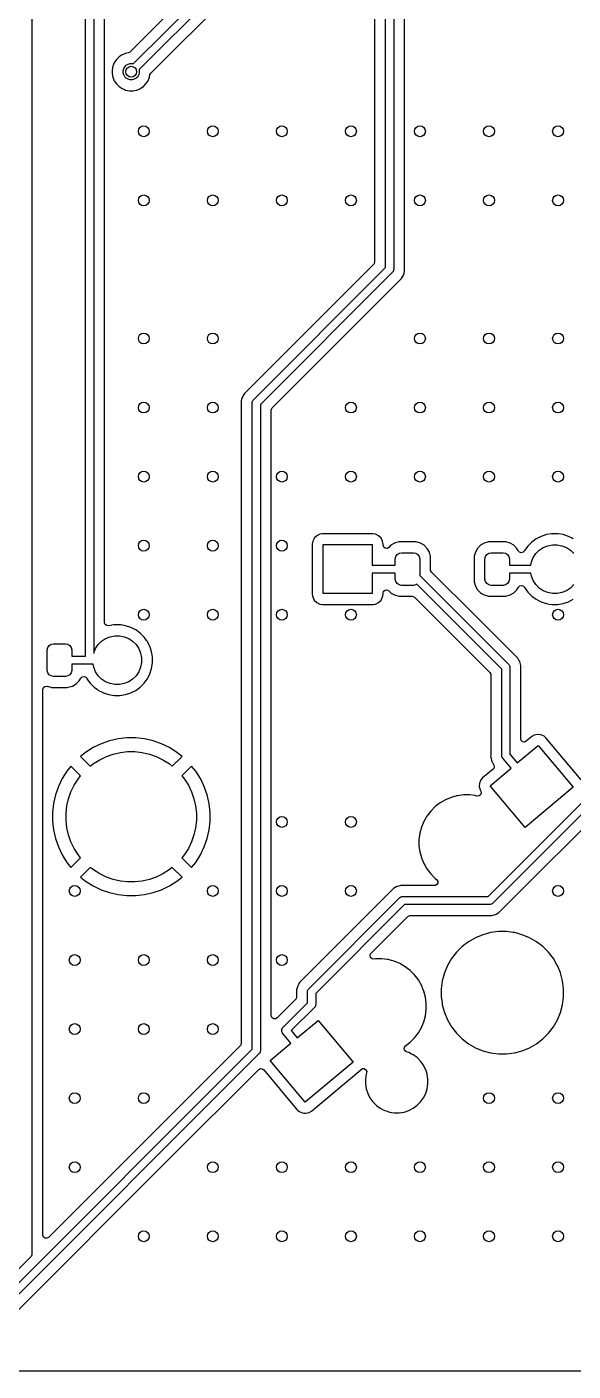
# Model space of a CAD drawing. Extents: x 2.6 to 14.2, y -9.4 to -3.8.
# Drawn here: x 8.214 to 9.005, y -9.426 to -7.479 of the extents above; entities that cross this region are included whole.
import ezdxf

# ---------------------------------------------------------------- set-up
doc = ezdxf.new("R2010")
doc.units = 0
doc.header["$MEASUREMENT"] = 0
doc.layers.add('BLACK', color=7, linetype='CONTINUOUS')

msp = doc.modelspace()

# ---------------------------------------------------------------- linework, layer by layer
at = {"layer": 'BLACK', "linetype": 'CONTINUOUS'}
for p, q in [((8.2212, -6.3035), (8.2212, -9.2563)), ((8.2989, -8.3904), (8.2989, -6.7742)), ((8.3107, -6.7742), (8.3107, -8.3862)), ((8.3265, -8.3416), (8.3265, -6.814)), ((8.7334, -7.8279), (8.7334, -6.8274)), ((8.7452, -6.8299), (8.7452, -7.8303)), ((8.761, -7.8332), (8.761, -6.9314)), ((8.6955, -7.1831), (8.3629, -7.5157)), ((8.368, -7.5329), (8.7127, -7.1882)), ((8.7228, -7.1948), (8.3763, -7.5412)), ((8.3935, -7.5463), (8.7093, -7.2305)), ((8.7176, -7.234), (8.7176, -7.8193)), ((8.3405, -7.5312), (8.3385, -7.5362)), ((8.3436, -7.5266), (8.3405, -7.5312)), ((8.3405, -7.5312), (8.3405, -7.5312)), ((8.3474, -7.5228), (8.3436, -7.5266)), ((8.3436, -7.5266), (8.3436, -7.5266)), ((8.3519, -7.5198), (8.3474, -7.5228)), ((8.3474, -7.5228), (8.3474, -7.5228)), ((8.3569, -7.5177), (8.3519, -7.5198)), ((8.3519, -7.5198), (8.3519, -7.5198)), ((8.3604, -7.517), (8.3569, -7.5177)), ((8.3569, -7.5177), (8.3569, -7.5177)), ((8.3605, -7.517), (8.3604, -7.517)), ((8.3629, -7.5157), (8.3605, -7.517)), ((8.3605, -7.5333), (8.3634, -7.5325)), ((8.3634, -7.5325), (8.3665, -7.5325)), ((8.3665, -7.5325), (8.368, -7.5329)), ((8.3385, -7.5362), (8.3374, -7.5415)), ((8.3374, -7.5415), (8.3374, -7.5415)), ((8.3374, -7.5415), (8.3374, -7.5469)), ((8.3374, -7.5469), (8.3374, -7.5469)), ((8.3374, -7.5469), (8.3374, -7.5469)), ((8.3374, -7.5469), (8.3385, -7.5523)), ((8.3385, -7.5362), (8.3385, -7.5362)), ((8.3385, -7.5523), (8.3385, -7.5523)), ((8.3385, -7.5523), (8.3405, -7.5573)), ((8.3533, -7.5427), (8.3541, -7.5397)), ((8.3533, -7.5458), (8.3533, -7.5427)), ((8.3541, -7.5487), (8.3533, -7.5458)), ((8.3541, -7.5397), (8.3556, -7.537)), ((8.3556, -7.5514), (8.3541, -7.5487)), ((8.3556, -7.537), (8.3578, -7.5348)), ((8.3578, -7.5536), (8.3556, -7.5514)), ((8.3578, -7.5348), (8.3605, -7.5333)), ((8.3744, -7.5514), (8.3722, -7.5536)), ((8.3759, -7.5487), (8.3744, -7.5514)), ((8.3767, -7.5458), (8.3759, -7.5487)), ((8.3763, -7.5412), (8.3767, -7.5427)), ((8.3767, -7.5427), (8.3767, -7.5458)), ((8.3894, -7.5573), (8.3915, -7.5523)), ((8.3915, -7.5523), (8.3922, -7.5488)), ((8.3922, -7.5488), (8.3935, -7.5464)), ((8.3935, -7.5464), (8.3935, -7.5463)), ((8.3405, -7.5573), (8.3405, -7.5573)), ((8.3405, -7.5573), (8.3436, -7.5618)), ((8.3436, -7.5618), (8.3436, -7.5618)), ((8.3436, -7.5618), (8.3474, -7.5656)), ((8.3474, -7.5656), (8.3474, -7.5656)), ((8.3474, -7.5656), (8.3519, -7.5687)), ((8.3519, -7.5687), (8.3519, -7.5687)), ((8.3519, -7.5687), (8.3555, -7.5701)), ((8.3555, -7.5701), (8.3569, -7.5707)), ((8.3569, -7.5707), (8.3569, -7.5707)), ((8.3569, -7.5707), (8.3569, -7.5707)), ((8.3569, -7.5707), (8.3623, -7.5718)), ((8.3605, -7.5551), (8.3578, -7.5536)), ((8.3634, -7.5559), (8.3605, -7.5551)), ((8.3623, -7.5718), (8.3623, -7.5718)), ((8.3623, -7.5718), (8.3677, -7.5718)), ((8.3665, -7.5559), (8.3634, -7.5559)), ((8.3695, -7.5551), (8.3665, -7.5559)), ((8.3677, -7.5718), (8.3724, -7.5709)), ((8.3722, -7.5536), (8.3695, -7.5551)), ((8.3724, -7.5709), (8.373, -7.5707)), ((8.373, -7.5707), (8.3776, -7.5688)), ((8.3776, -7.5688), (8.378, -7.5687)), ((8.378, -7.5687), (8.3826, -7.5656)), ((8.378, -7.5687), (8.378, -7.5687)), ((8.378, -7.5687), (8.378, -7.5687)), ((8.3826, -7.5656), (8.3864, -7.5618)), ((8.3864, -7.5618), (8.3894, -7.5573)), ((8.7162, -7.8228), (8.5289, -8.0101)), ((8.7169, -7.822), (8.7162, -7.8228)), ((8.7176, -7.8193), (8.7169, -7.822)), ((8.542, -8.0193), (8.7334, -7.8279)), ((8.7435, -7.8345), (8.5521, -8.0259)), ((8.6624, -7.9379), (8.7567, -7.8436)), ((8.7442, -7.8336), (8.7435, -7.8345)), ((8.7451, -7.8315), (8.7442, -7.8336)), ((8.7452, -7.8303), (8.7451, -7.8315)), ((8.7567, -7.8436), (8.7595, -7.8387)), ((8.7595, -7.8387), (8.7598, -7.8376)), ((8.7598, -7.8376), (8.7601, -7.8365)), ((8.7601, -7.8365), (8.7605, -7.8352)), ((8.7605, -7.8352), (8.761, -7.8332)), ((8.5693, -8.031), (8.6624, -7.9379)), ((8.5254, -8.0173), (8.5245, -8.0206)), ((8.526, -8.0151), (8.5254, -8.0173)), ((8.5264, -8.0144), (8.526, -8.0151)), ((8.526, -8.0151), (8.526, -8.0151)), ((8.5268, -8.0138), (8.5264, -8.0144)), ((8.5264, -8.0144), (8.5264, -8.0144)), ((8.5281, -8.0115), (8.5268, -8.0138)), ((8.5289, -8.0101), (8.5281, -8.0115)), ((8.5289, -8.0101), (8.5289, -8.0101)), ((8.5413, -8.0202), (8.542, -8.0193)), ((8.5245, -8.0206), (8.5245, -8.0206)), ((8.5245, -8.0206), (8.5245, -8.9509)), ((8.5403, -8.0234), (8.5404, -8.0223)), ((8.5403, -8.9595), (8.5403, -8.0234)), ((8.5404, -8.0223), (8.5409, -8.0212)), ((8.5409, -8.0212), (8.5413, -8.0202)), ((8.5521, -8.0259), (8.5521, -8.9619)), ((8.5679, -8.0344), (8.5687, -8.0318)), ((8.5679, -8.9109), (8.5679, -8.0344)), ((8.5687, -8.0318), (8.5693, -8.031)), ((8.6381, -8.2138), (8.6337, -8.2161)), ((8.6386, -8.2137), (8.6381, -8.2138)), ((8.6418, -8.2132), (8.6386, -8.2137)), ((8.7152, -8.2132), (8.6418, -8.2132)), ((8.7189, -8.2138), (8.7152, -8.2132)), ((8.7198, -8.2143), (8.7189, -8.2138)), ((8.7233, -8.2161), (8.7198, -8.2143)), ((8.9735, -8.2134), (8.9665, -8.2145)), ((8.9745, -8.2132), (8.9735, -8.2134)), ((8.9825, -8.2132), (8.9745, -8.2132)), ((8.9836, -8.2134), (8.9825, -8.2132)), ((8.9905, -8.2145), (8.9836, -8.2134)), ((8.6279, -8.224), (8.6273, -8.2277)), ((8.6273, -8.2277), (8.6273, -8.3011)), ((8.6299, -8.2201), (8.6279, -8.224)), ((8.6302, -8.2196), (8.6299, -8.2201)), ((8.6337, -8.2161), (8.6302, -8.2196)), ((8.6302, -8.2196), (8.6302, -8.2196)), ((8.6302, -8.2196), (8.6302, -8.2196)), ((8.6337, -8.2161), (8.6337, -8.2161)), ((8.6337, -8.2161), (8.6337, -8.2161)), ((8.6431, -8.2998), (8.6431, -8.229)), ((8.6431, -8.229), (8.7139, -8.229)), ((8.7139, -8.229), (8.7139, -8.2585)), ((8.7269, -8.2196), (8.7233, -8.2161)), ((8.7233, -8.2161), (8.7233, -8.2161)), ((8.7233, -8.2161), (8.7233, -8.2161)), ((8.7291, -8.224), (8.7269, -8.2196)), ((8.7269, -8.2196), (8.7269, -8.2196)), ((8.7269, -8.2196), (8.7269, -8.2196)), ((8.7296, -8.2269), (8.7291, -8.224)), ((8.7297, -8.2277), (8.7296, -8.2269)), ((8.7297, -8.2296), (8.7297, -8.2277)), ((8.7297, -8.2299), (8.7297, -8.2296)), ((8.7307, -8.2325), (8.7297, -8.2299)), ((8.7329, -8.2342), (8.7307, -8.2325)), ((8.738, -8.233), (8.7356, -8.2344)), ((8.7411, -8.23), (8.738, -8.233)), ((8.7464, -8.2269), (8.7411, -8.23)), ((8.7411, -8.23), (8.7411, -8.23)), ((8.7524, -8.2251), (8.7464, -8.2269)), ((8.7464, -8.2269), (8.7464, -8.2269)), ((8.7538, -8.225), (8.7524, -8.2251)), ((8.7765, -8.225), (8.7538, -8.225)), ((8.7538, -8.225), (8.7538, -8.225)), ((8.7779, -8.2251), (8.7765, -8.225)), ((8.7838, -8.2269), (8.7779, -8.2251)), ((8.7779, -8.2251), (8.7779, -8.2251)), ((8.7892, -8.23), (8.7838, -8.2269)), ((8.7838, -8.2269), (8.7838, -8.2269)), ((8.7936, -8.2344), (8.7892, -8.23)), ((8.7892, -8.23), (8.7892, -8.23)), ((8.871, -8.23), (8.8666, -8.2344)), ((8.8763, -8.2269), (8.871, -8.23)), ((8.871, -8.23), (8.871, -8.23)), ((8.8823, -8.2251), (8.8763, -8.2269)), ((8.8763, -8.2269), (8.8763, -8.2269)), ((8.8837, -8.225), (8.8823, -8.2251)), ((8.9064, -8.225), (8.8837, -8.225)), ((8.8837, -8.225), (8.8837, -8.225)), ((8.9078, -8.2251), (8.9064, -8.225)), ((8.9138, -8.2269), (8.9078, -8.2251)), ((8.9078, -8.2251), (8.9078, -8.2251)), ((8.9191, -8.23), (8.9138, -8.2269)), ((8.9138, -8.2269), (8.9138, -8.2269)), ((8.9235, -8.2344), (8.9191, -8.23)), ((8.9191, -8.23), (8.9191, -8.23)), ((8.9395, -8.231), (8.9347, -8.2376)), ((8.9452, -8.2253), (8.9395, -8.231)), ((8.9517, -8.2206), (8.9452, -8.2253)), ((8.9589, -8.217), (8.9517, -8.2206)), ((8.956, -8.237), (8.9618, -8.2332)), ((8.9665, -8.2145), (8.9589, -8.217)), ((8.9618, -8.2332), (8.9682, -8.2305)), ((8.9682, -8.2305), (8.975, -8.2291)), ((8.975, -8.2291), (8.982, -8.2291)), ((8.982, -8.2291), (8.9888, -8.2305)), ((8.9888, -8.2305), (8.9952, -8.2332)), ((8.9982, -8.217), (8.9905, -8.2145)), ((8.9952, -8.2332), (9.001, -8.237)), ((9.0027, -8.2193), (8.9982, -8.217)), ((9.0053, -8.2206), (9.0027, -8.2193)), ((8.7356, -8.2344), (8.7329, -8.2342)), ((8.7474, -8.2496), (8.7481, -8.2462)), ((8.7474, -8.2585), (8.7474, -8.2496)), ((8.7481, -8.2462), (8.75, -8.2434)), ((8.75, -8.2434), (8.7529, -8.2415)), ((8.7529, -8.2415), (8.7563, -8.2408)), ((8.7563, -8.2408), (8.774, -8.2408)), ((8.774, -8.2408), (8.7774, -8.2415)), ((8.7774, -8.2415), (8.7802, -8.2434)), ((8.7802, -8.2434), (8.7822, -8.2462)), ((8.7822, -8.2462), (8.7828, -8.2496)), ((8.7828, -8.2496), (8.7828, -8.2738)), ((8.7968, -8.2398), (8.7936, -8.2344)), ((8.7936, -8.2344), (8.7936, -8.2344)), ((8.7936, -8.2344), (8.7936, -8.2344)), ((8.7985, -8.2458), (8.7968, -8.2398)), ((8.7986, -8.2472), (8.7985, -8.2458)), ((8.7985, -8.2458), (8.7985, -8.2458)), ((8.7986, -8.2652), (8.7986, -8.2472)), ((8.7986, -8.2472), (8.7986, -8.2472)), ((8.8617, -8.2458), (8.8616, -8.2472)), ((8.8616, -8.2472), (8.8616, -8.2817)), ((8.8634, -8.2398), (8.8617, -8.2458)), ((8.8617, -8.2458), (8.8617, -8.2458)), ((8.8666, -8.2344), (8.8634, -8.2398)), ((8.8634, -8.2398), (8.8634, -8.2398)), ((8.8666, -8.2344), (8.8666, -8.2344)), ((8.8773, -8.2496), (8.878, -8.2462)), ((8.8773, -8.2792), (8.8773, -8.2496)), ((8.878, -8.2462), (8.8799, -8.2434)), ((8.8799, -8.2434), (8.8828, -8.2415)), ((8.8828, -8.2415), (8.8862, -8.2408)), ((8.8862, -8.2408), (8.9039, -8.2408)), ((8.9039, -8.2408), (8.9073, -8.2415)), ((8.9073, -8.2415), (8.9102, -8.2434)), ((8.9102, -8.2434), (8.9121, -8.2462)), ((8.9121, -8.2462), (8.9128, -8.2496)), ((8.9128, -8.2496), (8.9128, -8.2585)), ((8.9254, -8.2376), (8.9235, -8.2344)), ((8.9235, -8.2344), (8.9235, -8.2344)), ((8.9235, -8.2344), (8.9235, -8.2344)), ((8.9259, -8.2384), (8.9254, -8.2376)), ((8.9273, -8.2399), (8.9259, -8.2384)), ((8.9299, -8.2408), (8.9273, -8.2399)), ((8.9325, -8.2401), (8.9299, -8.2408)), ((8.9344, -8.2381), (8.9325, -8.2401)), ((8.9347, -8.2376), (8.9344, -8.2381)), ((8.9446, -8.2541), (8.9473, -8.2477)), ((8.9473, -8.2477), (8.9511, -8.2419)), ((8.9511, -8.2419), (8.956, -8.237)), ((9.001, -8.237), (9.0059, -8.2419)), ((8.7139, -8.2585), (8.7474, -8.2585)), ((8.7179, -8.2703), (8.7139, -8.2703)), ((8.7139, -8.2703), (8.7139, -8.2998)), ((8.7474, -8.2703), (8.7179, -8.2703)), ((8.7474, -8.2792), (8.7474, -8.2703)), ((8.7987, -8.2663), (8.7986, -8.2652)), ((8.8, -8.2687), (8.7987, -8.2663)), ((8.8632, -8.3318), (8.8, -8.2687)), ((8.9128, -8.2585), (8.9437, -8.2585)), ((8.9374, -8.2703), (8.9128, -8.2703)), ((8.9128, -8.2703), (8.9128, -8.2792)), ((8.9437, -8.2703), (8.9374, -8.2703)), ((8.9437, -8.2585), (8.9446, -8.2541)), ((8.9446, -8.2747), (8.9437, -8.2703)), ((8.7481, -8.2826), (8.7474, -8.2792)), ((8.75, -8.2854), (8.7481, -8.2826)), ((8.7529, -8.2873), (8.75, -8.2854)), ((8.7563, -8.288), (8.7529, -8.2873)), ((8.774, -8.288), (8.7563, -8.288)), ((8.7774, -8.2873), (8.774, -8.288)), ((8.7788, -8.2864), (8.7774, -8.2873)), ((8.9016, -8.4092), (8.7788, -8.2864)), ((8.7828, -8.2738), (8.9117, -8.4026)), ((8.8616, -8.2817), (8.8616, -8.2817)), ((8.8616, -8.2817), (8.8617, -8.283)), ((8.8617, -8.283), (8.8634, -8.289)), ((8.8634, -8.289), (8.8634, -8.289)), ((8.8634, -8.289), (8.8666, -8.2944)), ((8.878, -8.2826), (8.8773, -8.2792)), ((8.8799, -8.2854), (8.878, -8.2826)), ((8.8828, -8.2873), (8.8799, -8.2854)), ((8.8862, -8.288), (8.8828, -8.2873)), ((8.9039, -8.288), (8.8862, -8.288)), ((8.9073, -8.2873), (8.9039, -8.288)), ((8.9102, -8.2854), (8.9073, -8.2873)), ((8.9121, -8.2826), (8.9102, -8.2854)), ((8.9128, -8.2792), (8.9121, -8.2826)), ((8.9235, -8.2944), (8.9259, -8.2904)), ((8.9259, -8.2904), (8.9279, -8.2885)), ((8.9279, -8.2885), (8.9306, -8.288)), ((8.9306, -8.288), (8.9331, -8.2891)), ((8.9331, -8.2891), (8.9344, -8.2907)), ((8.9344, -8.2907), (8.9347, -8.2912)), ((8.9347, -8.2912), (8.9395, -8.2978)), ((8.9473, -8.2811), (8.9446, -8.2747)), ((8.9511, -8.2869), (8.9473, -8.2811)), ((8.956, -8.2918), (8.9511, -8.2869)), ((8.9618, -8.2957), (8.956, -8.2918)), ((9.001, -8.2918), (8.9952, -8.2957)), ((9.0059, -8.2869), (9.001, -8.2918)), ((8.6273, -8.3011), (8.6277, -8.3033)), ((8.6277, -8.3033), (8.6279, -8.3048)), ((8.6279, -8.3048), (8.6302, -8.3092)), ((8.6302, -8.3092), (8.6302, -8.3092)), ((8.6302, -8.3092), (8.6302, -8.3092)), ((8.6302, -8.3092), (8.6337, -8.3127)), ((8.7139, -8.2998), (8.6431, -8.2998)), ((8.7233, -8.3127), (8.7269, -8.3092)), ((8.7269, -8.3092), (8.7291, -8.3048)), ((8.7291, -8.3048), (8.7297, -8.3011)), ((8.7291, -8.3048), (8.7291, -8.3048)), ((8.7291, -8.3048), (8.7291, -8.3048)), ((8.7297, -8.2992), (8.7305, -8.2966)), ((8.7297, -8.3011), (8.7297, -8.2992)), ((8.7305, -8.2966), (8.7326, -8.2948)), ((8.7326, -8.2948), (8.7353, -8.2944)), ((8.7353, -8.2944), (8.7378, -8.2955)), ((8.7378, -8.2955), (8.738, -8.2958)), ((8.738, -8.2958), (8.7411, -8.2988)), ((8.7411, -8.2988), (8.7411, -8.2988)), ((8.7411, -8.2988), (8.7425, -8.2996)), ((8.7425, -8.2996), (8.7464, -8.3019)), ((8.7464, -8.3019), (8.7524, -8.3037)), ((8.7524, -8.3037), (8.7538, -8.3038)), ((8.7538, -8.3038), (8.7718, -8.3038)), ((8.7718, -8.3038), (8.7745, -8.3046)), ((8.7745, -8.3046), (8.7753, -8.3052)), ((8.7753, -8.3052), (8.8844, -8.4143)), ((8.8666, -8.2944), (8.8666, -8.2944)), ((8.8666, -8.2944), (8.871, -8.2988)), ((8.871, -8.2988), (8.871, -8.2988)), ((8.871, -8.2988), (8.8724, -8.2996)), ((8.8724, -8.2996), (8.8763, -8.3019)), ((8.8763, -8.3019), (8.8823, -8.3037)), ((8.8823, -8.3037), (8.8837, -8.3038)), ((8.8837, -8.3038), (8.9064, -8.3038)), ((8.9064, -8.3038), (8.9078, -8.3037)), ((8.9078, -8.3037), (8.9138, -8.3019)), ((8.9138, -8.3019), (8.9191, -8.2988)), ((8.9191, -8.2988), (8.9235, -8.2944)), ((8.9395, -8.2978), (8.9452, -8.3035)), ((8.9452, -8.3035), (8.95, -8.307)), ((8.95, -8.307), (8.9517, -8.3082)), ((8.9517, -8.3082), (8.9558, -8.3103)), ((8.9558, -8.3103), (8.9589, -8.3119)), ((8.9682, -8.2983), (8.9618, -8.2957)), ((8.975, -8.2997), (8.9682, -8.2983)), ((8.982, -8.2997), (8.975, -8.2997)), ((8.9888, -8.2983), (8.982, -8.2997)), ((8.9952, -8.2957), (8.9888, -8.2983)), ((8.9982, -8.3119), (9.0053, -8.3082)), ((8.6337, -8.3127), (8.6337, -8.3127)), ((8.6337, -8.3127), (8.6337, -8.3127)), ((8.6337, -8.3127), (8.6381, -8.315)), ((8.6381, -8.315), (8.6381, -8.315)), ((8.6381, -8.315), (8.6418, -8.3156)), ((8.6418, -8.3156), (8.6418, -8.3156)), ((8.6418, -8.3156), (8.7152, -8.3156)), ((8.7152, -8.3156), (8.7189, -8.315)), ((8.7189, -8.315), (8.7233, -8.3127)), ((8.9589, -8.3119), (8.9589, -8.3119)), ((8.9589, -8.3119), (8.9589, -8.3119)), ((8.9589, -8.3119), (8.9616, -8.3127)), ((8.9616, -8.3127), (8.9665, -8.3143)), ((8.9665, -8.3143), (8.9705, -8.315)), ((8.9705, -8.315), (8.9745, -8.3156)), ((8.9745, -8.3156), (8.9745, -8.3156)), ((8.9745, -8.3156), (8.9825, -8.3156)), ((8.9825, -8.3156), (8.9905, -8.3143)), ((8.9825, -8.3156), (8.9825, -8.3156)), ((8.9905, -8.3143), (8.9982, -8.3119)), ((8.3265, -8.3421), (8.3265, -8.3416)), ((8.3275, -8.3447), (8.3265, -8.3421)), ((8.3297, -8.3463), (8.3275, -8.3447)), ((8.3325, -8.3464), (8.3297, -8.3463)), ((8.3327, -8.3464), (8.3325, -8.3464)), ((8.3396, -8.3452), (8.3327, -8.3464)), ((8.3406, -8.3451), (8.3396, -8.3452)), ((8.3487, -8.3451), (8.3406, -8.3451)), ((8.3498, -8.3453), (8.3487, -8.3451)), ((8.3566, -8.3464), (8.3498, -8.3453)), ((8.3643, -8.3488), (8.3566, -8.3464)), ((8.3683, -8.3509), (8.3643, -8.3488)), ((8.9248, -8.3935), (8.8632, -8.3318)), ((8.3173, -8.3738), (8.3222, -8.3689)), ((8.3222, -8.3689), (8.3279, -8.365)), ((8.3279, -8.365), (8.3344, -8.3624)), ((8.3344, -8.3624), (8.3412, -8.361)), ((8.3412, -8.361), (8.3481, -8.361)), ((8.3481, -8.361), (8.3549, -8.3624)), ((8.3549, -8.3624), (8.3614, -8.365)), ((8.3614, -8.365), (8.3671, -8.3689)), ((8.3671, -8.3689), (8.372, -8.3738)), ((8.3715, -8.3525), (8.3683, -8.3509)), ((8.378, -8.3572), (8.3715, -8.3525)), ((8.3715, -8.3525), (8.3715, -8.3525)), ((8.3715, -8.3525), (8.3715, -8.3525)), ((8.3837, -8.3629), (8.378, -8.3572)), ((8.3872, -8.3678), (8.3837, -8.3629)), ((8.3884, -8.3695), (8.3872, -8.3678)), ((8.3906, -8.3737), (8.3884, -8.3695)), ((8.2435, -8.3815), (8.2441, -8.3781)), ((8.2435, -8.4111), (8.2435, -8.3815)), ((8.2441, -8.3781), (8.2461, -8.3753)), ((8.2461, -8.3753), (8.2489, -8.3733)), ((8.2489, -8.3733), (8.2523, -8.3727)), ((8.2523, -8.3727), (8.27, -8.3727)), ((8.27, -8.3727), (8.2734, -8.3733)), ((8.2734, -8.3733), (8.2763, -8.3753)), ((8.2763, -8.3753), (8.2782, -8.3781)), ((8.2782, -8.3781), (8.2789, -8.3815)), ((8.2789, -8.3815), (8.2789, -8.3904)), ((8.3107, -8.386), (8.3134, -8.3796)), ((8.3107, -8.3862), (8.3107, -8.386)), ((8.3134, -8.3796), (8.3173, -8.3738)), ((8.372, -8.3738), (8.3759, -8.3796)), ((8.3759, -8.3796), (8.3786, -8.386)), ((8.3786, -8.386), (8.3799, -8.3928)), ((8.3921, -8.3766), (8.3906, -8.3737)), ((8.3929, -8.379), (8.3921, -8.3766)), ((8.3921, -8.3766), (8.3921, -8.3766)), ((8.3921, -8.3766), (8.3921, -8.3766)), ((8.3946, -8.3843), (8.3929, -8.379)), ((8.3953, -8.3885), (8.3946, -8.3843)), ((8.3959, -8.3923), (8.3953, -8.3885)), ((8.2789, -8.3904), (8.2989, -8.3904)), ((8.3035, -8.4022), (8.2789, -8.4022)), ((8.2789, -8.4022), (8.2789, -8.4111)), ((8.3048, -8.4022), (8.3035, -8.4022)), ((8.3099, -8.4022), (8.3048, -8.4022)), ((8.3107, -8.4066), (8.3099, -8.4022)), ((8.3134, -8.413), (8.3107, -8.4066)), ((8.3786, -8.4066), (8.3759, -8.413)), ((8.3799, -8.3998), (8.3786, -8.4066)), ((8.3799, -8.3928), (8.3799, -8.3998)), ((8.3921, -8.4159), (8.3946, -8.4083)), ((8.3946, -8.4083), (8.3959, -8.4003)), ((8.3959, -8.4003), (8.3959, -8.3923)), ((8.9117, -8.4026), (8.9124, -8.4035)), ((8.9124, -8.4035), (8.9127, -8.4041)), ((8.9127, -8.4041), (8.9133, -8.4056)), ((8.9133, -8.4056), (8.9134, -8.4068)), ((8.9134, -8.4068), (8.9134, -8.5323)), ((8.9266, -8.3965), (8.9248, -8.3935)), ((8.9277, -8.3984), (8.9266, -8.3965)), ((8.9292, -8.4039), (8.9277, -8.3984)), ((8.9292, -8.51), (8.9292, -8.4039)), ((8.9292, -8.4039), (8.9292, -8.4039)), ((8.2441, -8.4144), (8.2435, -8.4111)), ((8.2461, -8.4173), (8.2441, -8.4144)), ((8.2489, -8.4192), (8.2461, -8.4173)), ((8.2523, -8.4199), (8.2489, -8.4192)), ((8.27, -8.4199), (8.2523, -8.4199)), ((8.2734, -8.4192), (8.27, -8.4199)), ((8.2763, -8.4173), (8.2734, -8.4192)), ((8.2782, -8.4144), (8.2763, -8.4173)), ((8.2789, -8.4111), (8.2782, -8.4144)), ((8.2853, -8.4307), (8.2897, -8.4263)), ((8.2897, -8.4263), (8.292, -8.4223)), ((8.292, -8.4223), (8.294, -8.4204)), ((8.294, -8.4204), (8.2967, -8.4199)), ((8.2967, -8.4199), (8.2993, -8.421)), ((8.2993, -8.421), (8.3006, -8.4226)), ((8.3006, -8.4226), (8.3009, -8.4231)), ((8.3009, -8.4231), (8.3056, -8.4296)), ((8.3173, -8.4188), (8.3134, -8.413)), ((8.3222, -8.4237), (8.3173, -8.4188)), ((8.3279, -8.4275), (8.3222, -8.4237)), ((8.3344, -8.4302), (8.3279, -8.4275)), ((8.3614, -8.4275), (8.3549, -8.4302)), ((8.3671, -8.4237), (8.3614, -8.4275)), ((8.372, -8.4188), (8.3671, -8.4237)), ((8.3759, -8.413), (8.372, -8.4188)), ((8.3837, -8.4296), (8.3861, -8.4264)), ((8.3861, -8.4264), (8.3884, -8.4231)), ((8.3884, -8.4231), (8.3921, -8.4159)), ((8.8844, -8.4143), (8.8857, -8.4167)), ((8.8857, -8.4167), (8.8858, -8.4178)), ((8.8858, -8.4178), (8.8858, -8.5335)), ((8.9016, -8.5344), (8.9016, -8.4092)), ((8.237, -8.4387), (8.2378, -8.4361)), ((8.237, -8.6167), (8.237, -8.4387)), ((8.2378, -8.4361), (8.2398, -8.4343)), ((8.2398, -8.4343), (8.2426, -8.4339)), ((8.2426, -8.4339), (8.2432, -8.4341)), ((8.2432, -8.4341), (8.2484, -8.4356)), ((8.2484, -8.4356), (8.2484, -8.4356)), ((8.2484, -8.4356), (8.2498, -8.4357)), ((8.2498, -8.4357), (8.2725, -8.4357)), ((8.2725, -8.4357), (8.2739, -8.4356)), ((8.2739, -8.4356), (8.2799, -8.4338)), ((8.2799, -8.4338), (8.2853, -8.4307)), ((8.3056, -8.4296), (8.3113, -8.4353)), ((8.3113, -8.4353), (8.3161, -8.4389)), ((8.3161, -8.4389), (8.3178, -8.4401)), ((8.3178, -8.4401), (8.3218, -8.4421)), ((8.3218, -8.4421), (8.325, -8.4437)), ((8.325, -8.4437), (8.325, -8.4437)), ((8.325, -8.4437), (8.325, -8.4437)), ((8.325, -8.4437), (8.3278, -8.4446)), ((8.3278, -8.4446), (8.3327, -8.4462)), ((8.3327, -8.4462), (8.3351, -8.4466)), ((8.3412, -8.4316), (8.3344, -8.4302)), ((8.3351, -8.4466), (8.3406, -8.4475)), ((8.3406, -8.4475), (8.3406, -8.4475)), ((8.3406, -8.4475), (8.3487, -8.4475)), ((8.3481, -8.4316), (8.3412, -8.4316)), ((8.3549, -8.4302), (8.3481, -8.4316)), ((8.3487, -8.4475), (8.3566, -8.4462)), ((8.3487, -8.4475), (8.3487, -8.4475)), ((8.3566, -8.4462), (8.3643, -8.4437)), ((8.3643, -8.4437), (8.3715, -8.4401)), ((8.3715, -8.4401), (8.3762, -8.4367)), ((8.3762, -8.4367), (8.378, -8.4353)), ((8.378, -8.4353), (8.3837, -8.4296)), ((8.378, -8.4353), (8.378, -8.4353)), ((8.378, -8.4353), (8.378, -8.4353)), ((8.3837, -8.4296), (8.3837, -8.4296)), ((8.3837, -8.4296), (8.3837, -8.4296)), ((8.8818, -8.7384), (9.1356, -8.4846)), ((9.1457, -8.4912), (8.8885, -8.7485)), ((8.9135, -8.7457), (9.1589, -8.5003)), ((8.9484, -8.5051), (8.9452, -8.507)), ((8.9533, -8.504), (8.9484, -8.5051)), ((8.9484, -8.5051), (8.9484, -8.5051)), ((8.9583, -8.5044), (8.9533, -8.504)), ((8.9533, -8.504), (8.9533, -8.504)), ((8.9629, -8.5064), (8.9583, -8.5044)), ((8.9583, -8.5044), (8.9583, -8.5044)), ((8.9583, -8.5044), (8.9583, -8.5044)), ((8.3098, -8.523), (8.2989, -8.5298)), ((8.3214, -8.5174), (8.3098, -8.523)), ((8.3335, -8.5132), (8.3214, -8.5174)), ((8.3214, -8.5174), (8.3214, -8.5174)), ((8.346, -8.5103), (8.3335, -8.5132)), ((8.3335, -8.5132), (8.3335, -8.5132)), ((8.3587, -8.5089), (8.346, -8.5103)), ((8.346, -8.5103), (8.346, -8.5103)), ((8.3715, -8.5089), (8.3587, -8.5089)), ((8.3843, -8.5103), (8.3715, -8.5089)), ((8.3968, -8.5132), (8.3843, -8.5103)), ((8.3843, -8.5103), (8.3843, -8.5103)), ((8.4089, -8.5174), (8.3968, -8.5132)), ((8.3968, -8.5132), (8.3968, -8.5132)), ((8.4204, -8.523), (8.4089, -8.5174)), ((8.4089, -8.5174), (8.4089, -8.5174)), ((8.4313, -8.5298), (8.4204, -8.523)), ((8.9242, -8.5452), (8.9544, -8.5199)), ((8.9299, -8.5126), (8.9292, -8.51)), ((8.9319, -8.5145), (8.9299, -8.5126)), ((8.9347, -8.5149), (8.9319, -8.5145)), ((8.9372, -8.5138), (8.9347, -8.5149)), ((8.9452, -8.507), (8.9372, -8.5138)), ((8.9452, -8.507), (8.9452, -8.507)), ((8.9544, -8.5199), (9.005, -8.5802)), ((8.9657, -8.5088), (8.9629, -8.5064)), ((9.0167, -8.5697), (8.9657, -8.5088)), ((8.9657, -8.5088), (8.9657, -8.5088)), ((8.2989, -8.5298), (8.2916, -8.5356)), ((8.2916, -8.5356), (8.3057, -8.5498)), ((8.3104, -8.546), (8.3194, -8.5404)), ((8.3194, -8.5404), (8.329, -8.5358)), ((8.329, -8.5358), (8.339, -8.5323)), ((8.339, -8.5323), (8.3493, -8.5299)), ((8.3493, -8.5299), (8.3598, -8.5287)), ((8.3598, -8.5287), (8.3704, -8.5287)), ((8.3704, -8.5287), (8.3809, -8.5299)), ((8.3809, -8.5299), (8.3913, -8.5323)), ((8.3913, -8.5323), (8.4013, -8.5358)), ((8.4013, -8.5358), (8.4108, -8.5404)), ((8.4108, -8.5404), (8.4198, -8.546)), ((8.4245, -8.5498), (8.4386, -8.5356)), ((8.4386, -8.5356), (8.4313, -8.5298)), ((8.8858, -8.5335), (8.8856, -8.5354)), ((8.8856, -8.5354), (8.8858, -8.5363)), ((8.8858, -8.5363), (8.8858, -8.5373)), ((8.8858, -8.5373), (8.8863, -8.5389)), ((8.8863, -8.5389), (8.8863, -8.5389)), ((8.8863, -8.5389), (8.8863, -8.5391)), ((8.8863, -8.5391), (8.8866, -8.541)), ((8.8866, -8.541), (8.887, -8.5419)), ((8.887, -8.5419), (8.8872, -8.5423)), ((8.8872, -8.5423), (8.8872, -8.5423)), ((8.8872, -8.5423), (8.8873, -8.5428)), ((8.8873, -8.5428), (8.8873, -8.5428)), ((8.8873, -8.5428), (8.8879, -8.5439)), ((8.8879, -8.5439), (8.8881, -8.5443)), ((8.8881, -8.5443), (8.8883, -8.5447)), ((8.8883, -8.5447), (8.8891, -8.5462)), ((8.9016, -8.5349), (8.9016, -8.5344)), ((8.9016, -8.5351), (8.9016, -8.5349)), ((8.9017, -8.5352), (8.9016, -8.5351)), ((8.9017, -8.5356), (8.9017, -8.5352)), ((8.902, -8.5364), (8.9017, -8.5356)), ((8.9023, -8.5373), (8.902, -8.5364)), ((8.9025, -8.5376), (8.9023, -8.5373)), ((8.9026, -8.5377), (8.9025, -8.5376)), ((8.9027, -8.5378), (8.9026, -8.5377)), ((8.903, -8.5382), (8.9027, -8.5378)), ((8.9152, -8.5528), (8.903, -8.5382)), ((8.9134, -8.5323), (8.9242, -8.5452)), ((8.2719, -8.5569), (8.265, -8.5677)), ((8.2777, -8.5496), (8.2719, -8.5569)), ((8.2918, -8.5637), (8.2777, -8.5496)), ((8.2881, -8.5684), (8.2918, -8.5637)), ((8.3057, -8.5498), (8.3104, -8.546)), ((8.4198, -8.546), (8.4245, -8.5498)), ((8.4525, -8.5496), (8.4384, -8.5637)), ((8.4384, -8.5637), (8.4422, -8.5684)), ((8.4584, -8.5569), (8.4525, -8.5496)), ((8.4652, -8.5677), (8.4584, -8.5569)), ((8.8891, -8.5541), (8.8739, -8.5668)), ((8.885, -8.5781), (8.9152, -8.5528)), ((8.8891, -8.5462), (8.8894, -8.5466)), ((8.89, -8.5532), (8.8891, -8.5541)), ((8.8894, -8.5466), (8.8899, -8.5473)), ((8.8899, -8.5473), (8.8902, -8.5479)), ((8.8909, -8.5506), (8.89, -8.5532)), ((8.8902, -8.5479), (8.8909, -8.5506)), ((8.2595, -8.5793), (8.2552, -8.5914)), ((8.265, -8.5677), (8.2595, -8.5793)), ((8.2595, -8.5793), (8.2595, -8.5793)), ((8.2778, -8.5869), (8.2824, -8.5774)), ((8.2824, -8.5774), (8.2881, -8.5684)), ((8.4422, -8.5684), (8.4478, -8.5774)), ((8.4478, -8.5774), (8.4524, -8.5869)), ((8.4708, -8.5793), (8.4652, -8.5677)), ((8.475, -8.5914), (8.4708, -8.5793)), ((8.4708, -8.5793), (8.4708, -8.5793)), ((8.8695, -8.5743), (8.8691, -8.5792)), ((8.8691, -8.5792), (8.8691, -8.5792)), ((8.8691, -8.5792), (8.8702, -8.5841)), ((8.8699, -8.5734), (8.8695, -8.5743)), ((8.8715, -8.5697), (8.8699, -8.5734)), ((8.8702, -8.5841), (8.8713, -8.5858)), ((8.8739, -8.5668), (8.8715, -8.5697)), ((8.8715, -8.5697), (8.8715, -8.5697)), ((8.8715, -8.5697), (8.8715, -8.5697)), ((8.8739, -8.5668), (8.8739, -8.5668)), ((8.9356, -8.6384), (8.885, -8.5781)), ((9.005, -8.5802), (8.9356, -8.6384)), ((8.2552, -8.5914), (8.2524, -8.6039)), ((8.2552, -8.5914), (8.2552, -8.5914)), ((8.272, -8.6072), (8.2743, -8.5969)), ((8.2743, -8.5969), (8.2778, -8.5869)), ((8.4524, -8.5869), (8.4559, -8.5969)), ((8.4559, -8.5969), (8.4583, -8.6072)), ((8.4779, -8.6039), (8.475, -8.5914)), ((8.475, -8.5914), (8.475, -8.5914)), ((8.8124, -8.6029), (8.8052, -8.6084)), ((8.8202, -8.5984), (8.8124, -8.6029)), ((8.8285, -8.595), (8.8202, -8.5984)), ((8.8202, -8.5984), (8.8202, -8.5984)), ((8.8365, -8.5928), (8.8285, -8.595)), ((8.8373, -8.5926), (8.8365, -8.5928)), ((8.8377, -8.5926), (8.8373, -8.5926)), ((8.8462, -8.5914), (8.8377, -8.5926)), ((8.8552, -8.5914), (8.8462, -8.5914)), ((8.8462, -8.5914), (8.8462, -8.5914)), ((8.8627, -8.5924), (8.8552, -8.5914)), ((8.8552, -8.5914), (8.8552, -8.5914)), ((8.8642, -8.5926), (8.8627, -8.5924)), ((8.8658, -8.593), (8.8642, -8.5926)), ((8.8642, -8.5926), (8.8642, -8.5926)), ((8.8662, -8.5931), (8.8658, -8.593)), ((8.869, -8.5928), (8.8662, -8.5931)), ((8.8711, -8.5911), (8.869, -8.5928)), ((8.872, -8.5885), (8.8711, -8.5911)), ((8.8713, -8.5858), (8.872, -8.5885)), ((8.237, -9.2287), (8.237, -8.6167)), ((8.2524, -8.6039), (8.2509, -8.6167)), ((8.2509, -8.6167), (8.2509, -8.6295)), ((8.2524, -8.6039), (8.2524, -8.6039)), ((8.2708, -8.6178), (8.272, -8.6072)), ((8.2708, -8.6284), (8.2708, -8.6178)), ((8.4583, -8.6072), (8.4595, -8.6178)), ((8.4595, -8.6178), (8.4595, -8.6284)), ((8.4793, -8.6167), (8.4779, -8.6039)), ((8.4779, -8.6039), (8.4779, -8.6039)), ((8.4793, -8.6295), (8.4793, -8.6167)), ((8.4793, -8.6167), (8.4793, -8.6167)), ((8.7933, -8.622), (8.7888, -8.6298)), ((8.7988, -8.6148), (8.7933, -8.622)), ((8.8052, -8.6084), (8.7988, -8.6148)), ((8.2509, -8.6295), (8.2524, -8.6422)), ((8.2524, -8.6422), (8.2524, -8.6422)), ((8.2524, -8.6422), (8.2552, -8.6547)), ((8.272, -8.6389), (8.2708, -8.6284)), ((8.2743, -8.6492), (8.272, -8.6389)), ((8.4583, -8.6389), (8.4559, -8.6492)), ((8.4595, -8.6284), (8.4583, -8.6389)), ((8.475, -8.6547), (8.4779, -8.6422)), ((8.4779, -8.6422), (8.4793, -8.6295)), ((8.4779, -8.6422), (8.4779, -8.6422)), ((8.4793, -8.6295), (8.4793, -8.6295)), ((8.7853, -8.6382), (8.783, -8.6469)), ((8.7888, -8.6298), (8.7853, -8.6382)), ((8.7888, -8.6298), (8.7888, -8.6298)), ((8.2552, -8.6547), (8.2552, -8.6547)), ((8.2552, -8.6547), (8.2595, -8.6668)), ((8.2778, -8.6592), (8.2743, -8.6492)), ((8.2824, -8.6688), (8.2778, -8.6592)), ((8.4524, -8.6592), (8.4478, -8.6688)), ((8.4559, -8.6492), (8.4524, -8.6592)), ((8.4708, -8.6668), (8.475, -8.6547)), ((8.475, -8.6547), (8.475, -8.6547)), ((8.783, -8.6469), (8.7818, -8.6558)), ((8.7818, -8.6558), (8.7818, -8.6649)), ((8.783, -8.6469), (8.783, -8.6469)), ((8.2595, -8.6668), (8.2595, -8.6668)), ((8.2595, -8.6668), (8.265, -8.6784)), ((8.265, -8.6784), (8.2719, -8.6892)), ((8.2881, -8.6777), (8.2824, -8.6688)), ((8.2918, -8.6824), (8.2881, -8.6777)), ((8.4422, -8.6777), (8.4384, -8.6824)), ((8.4478, -8.6688), (8.4422, -8.6777)), ((8.4584, -8.6892), (8.4652, -8.6784)), ((8.4652, -8.6784), (8.4708, -8.6668)), ((8.4708, -8.6668), (8.4708, -8.6668)), ((8.7818, -8.6649), (8.7827, -8.6715)), ((8.7827, -8.6715), (8.783, -8.6738)), ((8.783, -8.6738), (8.7852, -8.6821)), ((8.2719, -8.6892), (8.2777, -8.6966)), ((8.2777, -8.6966), (8.2918, -8.6824)), ((8.3057, -8.6964), (8.2916, -8.7105)), ((8.3104, -8.7001), (8.3057, -8.6964)), ((8.3194, -8.7058), (8.3104, -8.7001)), ((8.4198, -8.7001), (8.4108, -8.7058)), ((8.4245, -8.6964), (8.4198, -8.7001)), ((8.4386, -8.7105), (8.4245, -8.6964)), ((8.4384, -8.6824), (8.4525, -8.6966)), ((8.4525, -8.6966), (8.4584, -8.6892)), ((8.7852, -8.6821), (8.7853, -8.6826)), ((8.7853, -8.6826), (8.7888, -8.6909)), ((8.7888, -8.6909), (8.7888, -8.6909)), ((8.7888, -8.6909), (8.7901, -8.6932)), ((8.7901, -8.6932), (8.7932, -8.6985)), ((8.7932, -8.6985), (8.7933, -8.6987)), ((8.7933, -8.6987), (8.7988, -8.7059)), ((8.2916, -8.7105), (8.2989, -8.7163)), ((8.2989, -8.7163), (8.3098, -8.7231)), ((8.329, -8.7104), (8.3194, -8.7058)), ((8.339, -8.7139), (8.329, -8.7104)), ((8.3493, -8.7162), (8.339, -8.7139)), ((8.3598, -8.7174), (8.3493, -8.7162)), ((8.3704, -8.7174), (8.3598, -8.7174)), ((8.3809, -8.7162), (8.3704, -8.7174)), ((8.3913, -8.7139), (8.3809, -8.7162)), ((8.4013, -8.7104), (8.3913, -8.7139)), ((8.4108, -8.7058), (8.4013, -8.7104)), ((8.4204, -8.7231), (8.4313, -8.7163)), ((8.4313, -8.7163), (8.4386, -8.7105)), ((8.7988, -8.7059), (8.7988, -8.7059)), ((8.7988, -8.7059), (8.8052, -8.7123)), ((8.8052, -8.7123), (8.8052, -8.7123)), ((8.8052, -8.7123), (8.8052, -8.7123)), ((8.8052, -8.7123), (8.8073, -8.7139)), ((8.8073, -8.7139), (8.8089, -8.7161)), ((8.809, -8.7188), (8.8077, -8.7212)), ((8.8089, -8.7161), (8.809, -8.7188)), ((8.3098, -8.7231), (8.3214, -8.7287)), ((8.3214, -8.7287), (8.3214, -8.7287)), ((8.3214, -8.7287), (8.3335, -8.7329)), ((8.3335, -8.7329), (8.3335, -8.7329)), ((8.3335, -8.7329), (8.346, -8.7358)), ((8.346, -8.7358), (8.346, -8.7358)), ((8.346, -8.7358), (8.3587, -8.7372)), ((8.3587, -8.7372), (8.3587, -8.7372)), ((8.3587, -8.7372), (8.3715, -8.7372)), ((8.3715, -8.7372), (8.3843, -8.7358)), ((8.3715, -8.7372), (8.3715, -8.7372)), ((8.3843, -8.7358), (8.3968, -8.7329)), ((8.3843, -8.7358), (8.3843, -8.7358)), ((8.3968, -8.7329), (8.4089, -8.7287)), ((8.3968, -8.7329), (8.3968, -8.7329)), ((8.4089, -8.7287), (8.4204, -8.7231)), ((8.4089, -8.7287), (8.4089, -8.7287)), ((8.745, -8.7269), (8.6089, -8.863)), ((8.7499, -8.7241), (8.745, -8.7269)), ((8.745, -8.7269), (8.745, -8.7269)), ((8.7525, -8.7234), (8.7499, -8.7241)), ((8.7554, -8.7226), (8.7525, -8.7234)), ((8.7541, -8.7401), (8.755, -8.7394)), ((8.755, -8.7394), (8.7567, -8.7387)), ((8.8043, -8.7226), (8.7554, -8.7226)), ((8.7567, -8.7387), (8.7571, -8.7385)), ((8.7571, -8.7385), (8.7583, -8.7384)), ((8.7583, -8.7384), (8.8818, -8.7384)), ((8.8053, -8.7225), (8.8043, -8.7226)), ((8.8077, -8.7212), (8.8053, -8.7225)), ((8.6221, -8.8721), (8.7541, -8.7401)), ((8.7607, -8.7502), (8.6322, -8.8788)), ((8.8843, -8.7502), (8.7607, -8.7502)), ((8.8854, -8.7501), (8.8843, -8.7502)), ((8.8863, -8.7497), (8.8854, -8.7501)), ((8.8876, -8.7492), (8.8863, -8.7497)), ((8.8885, -8.7485), (8.8876, -8.7492)), ((8.8976, -8.7616), (8.9135, -8.7457)), ((8.7125, -8.8208), (8.7658, -8.7674)), ((8.7658, -8.7674), (8.7683, -8.7661)), ((8.7683, -8.7661), (8.7693, -8.766)), ((8.7693, -8.766), (8.8871, -8.766)), ((8.8871, -8.766), (8.8926, -8.7645)), ((8.8871, -8.766), (8.8871, -8.766)), ((8.8871, -8.766), (8.8871, -8.766)), ((8.8926, -8.7645), (8.8937, -8.7639)), ((8.8937, -8.7639), (8.8976, -8.7616)), ((8.8634, -8.7982), (8.8534, -8.804)), ((8.8741, -8.7938), (8.8634, -8.7982)), ((8.8634, -8.7982), (8.8634, -8.7982)), ((8.881, -8.7919), (8.8741, -8.7938)), ((8.8741, -8.7938), (8.8741, -8.7938)), ((8.8854, -8.7908), (8.881, -8.7919)), ((8.8859, -8.7907), (8.8854, -8.7908)), ((8.8969, -8.7892), (8.8859, -8.7907)), ((8.9085, -8.7892), (8.8969, -8.7892)), ((8.8969, -8.7892), (8.8969, -8.7892)), ((8.9181, -8.7905), (8.9085, -8.7892)), ((8.9085, -8.7892), (8.9085, -8.7892)), ((8.92, -8.7908), (8.9181, -8.7905)), ((8.9312, -8.7938), (8.92, -8.7908)), ((8.942, -8.7982), (8.9312, -8.7938)), ((8.9312, -8.7938), (8.9312, -8.7938)), ((8.9312, -8.7938), (8.9312, -8.7938)), ((8.952, -8.804), (8.942, -8.7982)), ((8.942, -8.7982), (8.942, -8.7982)), ((8.8441, -8.8111), (8.8359, -8.8193)), ((8.8534, -8.804), (8.8441, -8.8111)), ((8.8441, -8.8111), (8.8441, -8.8111)), ((8.9612, -8.8111), (8.952, -8.804)), ((8.9694, -8.8193), (8.9612, -8.8111)), ((8.9612, -8.8111), (8.9612, -8.8111)), ((8.711, -8.8242), (8.7118, -8.8215)), ((8.7118, -8.8268), (8.711, -8.8242)), ((8.7118, -8.8215), (8.7125, -8.8208)), ((8.7138, -8.8286), (8.7118, -8.8268)), ((8.7166, -8.8291), (8.7138, -8.8286)), ((8.719, -8.8287), (8.7166, -8.8291)), ((8.728, -8.8287), (8.719, -8.8287)), ((8.719, -8.8287), (8.719, -8.8287)), ((8.719, -8.8287), (8.719, -8.8287)), ((8.7355, -8.8297), (8.728, -8.8287)), ((8.728, -8.8287), (8.728, -8.8287)), ((8.737, -8.8299), (8.7355, -8.8297)), ((8.7422, -8.8313), (8.737, -8.8299)), ((8.7457, -8.8323), (8.7422, -8.8313)), ((8.754, -8.8357), (8.7457, -8.8323)), ((8.7619, -8.8402), (8.754, -8.8357)), ((8.754, -8.8357), (8.754, -8.8357)), ((8.8289, -8.8285), (8.823, -8.8386)), ((8.8359, -8.8193), (8.8289, -8.8285)), ((8.8359, -8.8193), (8.8359, -8.8193)), ((8.9765, -8.8285), (8.9694, -8.8193)), ((8.9694, -8.8193), (8.9694, -8.8193)), ((8.9821, -8.8382), (8.9765, -8.8285)), ((8.769, -8.8457), (8.7619, -8.8402)), ((8.7754, -8.8521), (8.769, -8.8457)), ((8.769, -8.8457), (8.769, -8.8457)), ((8.7809, -8.8593), (8.7754, -8.8521)), ((8.7754, -8.8521), (8.7754, -8.8521)), ((8.8186, -8.8493), (8.8159, -8.8593)), ((8.823, -8.8386), (8.8186, -8.8493)), ((8.8186, -8.8493), (8.8186, -8.8493)), ((8.823, -8.8386), (8.823, -8.8386)), ((8.9823, -8.8386), (8.9821, -8.8382)), ((8.9868, -8.8493), (8.9823, -8.8386)), ((8.9898, -8.8605), (8.9868, -8.8493)), ((8.6057, -8.8695), (8.6046, -8.8735)), ((8.6046, -8.8735), (8.6046, -8.8735)), ((8.6046, -8.8735), (8.6046, -8.8839)), ((8.6061, -8.8679), (8.6057, -8.8695)), ((8.6066, -8.867), (8.6061, -8.8679)), ((8.6061, -8.8679), (8.6061, -8.8679)), ((8.6071, -8.8662), (8.6066, -8.867)), ((8.608, -8.8646), (8.6071, -8.8662)), ((8.6089, -8.863), (8.608, -8.8646)), ((8.6204, -8.8763), (8.6205, -8.8752)), ((8.6205, -8.8752), (8.6212, -8.8733)), ((8.6212, -8.8733), (8.6214, -8.873)), ((8.6214, -8.873), (8.6221, -8.8721)), ((8.7854, -8.8671), (8.7809, -8.8593)), ((8.7809, -8.8593), (8.7809, -8.8593)), ((8.7809, -8.8593), (8.7809, -8.8593)), ((8.7859, -8.8682), (8.7854, -8.8671)), ((8.7854, -8.8671), (8.7854, -8.8671)), ((8.7854, -8.8671), (8.7854, -8.8671)), ((8.7875, -8.872), (8.7859, -8.8682)), ((8.7889, -8.8755), (8.7875, -8.872)), ((8.7912, -8.8842), (8.7889, -8.8755)), ((8.8156, -8.8605), (8.8141, -8.872)), ((8.8141, -8.872), (8.8141, -8.8837)), ((8.8159, -8.8593), (8.8156, -8.8605)), ((8.8156, -8.8605), (8.8156, -8.8605)), ((8.9913, -8.872), (8.9898, -8.8605)), ((8.9913, -8.8837), (8.9913, -8.872)), ((8.6032, -8.8874), (8.5762, -8.9143)), ((8.5846, -8.9283), (8.6204, -8.8925)), ((8.6038, -8.8866), (8.6032, -8.8874)), ((8.6046, -8.8839), (8.6038, -8.8866)), ((8.6204, -8.8925), (8.6204, -8.8763)), ((8.6322, -8.8949), (8.6321, -8.8961)), ((8.6322, -8.8788), (8.6322, -8.8949)), ((8.7924, -8.8931), (8.7912, -8.8842)), ((8.7924, -8.9022), (8.7924, -8.8931)), ((8.8141, -8.8837), (8.8152, -8.8921)), ((8.8152, -8.8921), (8.8156, -8.8952)), ((8.8156, -8.8952), (8.8186, -8.9064)), ((8.9868, -8.9064), (8.9898, -8.8952)), ((8.9898, -8.8952), (8.9913, -8.8837)), ((8.5679, -8.9112), (8.5679, -8.9109)), ((8.5689, -8.9138), (8.5679, -8.9112)), ((8.5711, -8.9155), (8.5689, -8.9138)), ((8.5762, -8.9143), (8.5738, -8.9156)), ((8.6305, -8.8991), (8.5968, -8.9328)), ((8.6312, -8.8982), (8.6305, -8.8991)), ((8.6321, -8.8961), (8.6312, -8.8982)), ((8.7889, -8.9199), (8.7912, -8.9111)), ((8.7912, -8.9111), (8.7924, -8.9022)), ((8.8186, -8.9064), (8.8186, -8.9064)), ((8.8186, -8.9064), (8.823, -8.9171)), ((8.9823, -8.9171), (8.9868, -8.9064)), ((8.5738, -8.9156), (8.5711, -8.9155)), ((8.5829, -8.9331), (8.583, -8.9322)), ((8.583, -8.9333), (8.5829, -8.9331)), ((8.583, -8.9313), (8.5831, -8.9311)), ((8.583, -8.9322), (8.583, -8.9313)), ((8.583, -8.9336), (8.583, -8.9333)), ((8.5833, -8.9344), (8.583, -8.9336)), ((8.5831, -8.9308), (8.5835, -8.93)), ((8.5831, -8.9311), (8.5831, -8.9308)), ((8.5836, -8.9353), (8.5833, -8.9344)), ((8.5835, -8.93), (8.5838, -8.9292)), ((8.5838, -8.9292), (8.5841, -8.9289)), ((8.5841, -8.9288), (8.5843, -8.9287)), ((8.5841, -8.9289), (8.5841, -8.9288)), ((8.5843, -8.9287), (8.5846, -8.9283)), ((8.5968, -8.9328), (8.6055, -8.9432)), ((8.6055, -8.9432), (8.6357, -8.9179)), ((8.6357, -8.9179), (8.6863, -8.9782)), ((8.7809, -8.936), (8.7854, -8.9282)), ((8.7854, -8.9282), (8.7889, -8.9199)), ((8.823, -8.9171), (8.823, -8.9171)), ((8.823, -8.9171), (8.8289, -8.9272)), ((8.8289, -8.9272), (8.8359, -8.9364)), ((8.9694, -8.9364), (8.9765, -8.9272)), ((8.9765, -8.9272), (8.9823, -8.9171)), ((8.5238, -8.9535), (8.5231, -8.9544)), ((8.5245, -8.9509), (8.5238, -8.9535)), ((8.5663, -8.9761), (8.5964, -8.9508)), ((8.5838, -8.9356), (8.5836, -8.9353)), ((8.5838, -8.9357), (8.5838, -8.9356)), ((8.5839, -8.9358), (8.5838, -8.9357)), ((8.5842, -8.9362), (8.5839, -8.9358)), ((8.5964, -8.9508), (8.5842, -8.9362)), ((8.7622, -8.9549), (8.769, -8.9496)), ((8.769, -8.9496), (8.772, -8.9466)), ((8.772, -8.9466), (8.7754, -8.9432)), ((8.7754, -8.9432), (8.7809, -8.936)), ((8.7754, -8.9432), (8.7754, -8.9432)), ((8.7754, -8.9432), (8.7754, -8.9432)), ((8.8359, -8.9364), (8.8359, -8.9364)), ((8.8359, -8.9364), (8.8441, -8.9446)), ((8.8441, -8.9446), (8.8441, -8.9446)), ((8.8441, -8.9446), (8.8534, -8.9517)), ((8.8534, -8.9517), (8.8634, -8.9575)), ((8.942, -8.9575), (8.952, -8.9517)), ((8.952, -8.9517), (8.9612, -8.9446)), ((8.9612, -8.9446), (8.9694, -8.9364)), ((8.1586, -9.3412), (8.5403, -8.9595)), ((8.5504, -8.9661), (8.1704, -9.346)), ((8.5231, -8.9544), (8.2453, -9.2321)), ((8.5511, -8.9652), (8.5504, -8.9661)), ((8.552, -8.9631), (8.5511, -8.9652)), ((8.5521, -8.9619), (8.552, -8.9631)), ((8.7603, -8.9593), (8.7608, -8.9566)), ((8.7614, -8.9618), (8.7603, -8.9593)), ((8.7608, -8.9566), (8.7622, -8.9549)), ((8.7636, -8.9634), (8.7614, -8.9618)), ((8.7669, -8.9644), (8.7636, -8.9634)), ((8.7711, -8.9666), (8.7669, -8.9644)), ((8.7669, -8.9644), (8.7669, -8.9644)), ((8.7732, -8.9677), (8.7711, -8.9666)), ((8.779, -8.9719), (8.7732, -8.9677)), ((8.7732, -8.9677), (8.7732, -8.9677)), ((8.7732, -8.9677), (8.7732, -8.9677)), ((8.784, -8.9769), (8.779, -8.9719)), ((8.779, -8.9719), (8.779, -8.9719)), ((8.8634, -8.9575), (8.8634, -8.9575)), ((8.8634, -8.9575), (8.8634, -8.9575)), ((8.8634, -8.9575), (8.8741, -8.9619)), ((8.8741, -8.9619), (8.8854, -8.9649)), ((8.8854, -8.9649), (8.8969, -8.9664)), ((8.8969, -8.9664), (8.8969, -8.9664)), ((8.8969, -8.9664), (8.9085, -8.9664)), ((8.9085, -8.9664), (8.92, -8.9649)), ((8.9085, -8.9664), (8.9085, -8.9664)), ((8.92, -8.9649), (8.9312, -8.9619)), ((8.9312, -8.9619), (8.942, -8.9575)), ((8.4178, -9.1209), (8.5497, -8.9891)), ((8.5497, -8.9891), (8.5521, -8.9878)), ((8.5521, -8.9878), (8.5548, -8.988)), ((8.5548, -8.988), (8.5569, -8.9894)), ((8.5569, -8.9894), (8.6046, -9.0463)), ((8.6169, -9.0364), (8.5663, -8.9761)), ((8.6863, -8.9782), (8.6169, -9.0364)), ((8.6261, -9.0493), (8.6974, -8.9895)), ((8.6974, -8.9895), (8.6976, -8.9893)), ((8.6976, -8.9893), (8.6999, -8.9878)), ((8.6999, -8.9878), (8.7026, -8.9878)), ((8.7026, -8.9878), (8.7049, -8.9893)), ((8.7049, -8.9893), (8.7061, -8.9918)), ((8.7061, -8.9918), (8.7059, -8.994)), ((8.7869, -8.9809), (8.784, -8.9769)), ((8.784, -8.9769), (8.784, -8.9769)), ((8.7882, -8.9827), (8.7869, -8.9809)), ((8.7905, -8.9871), (8.7882, -8.9827)), ((8.7915, -8.989), (8.7905, -8.9871)), ((8.7937, -8.9958), (8.7915, -8.989)), ((8.7053, -8.9958), (8.7042, -9.0028)), ((8.7042, -9.0028), (8.7042, -9.01)), ((8.7042, -9.01), (8.7053, -9.017)), ((8.7059, -8.994), (8.7053, -8.9958)), ((8.7948, -9.0028), (8.7937, -8.9958)), ((8.7937, -8.9958), (8.7937, -8.9958)), ((8.7942, -9.0134), (8.7948, -9.01)), ((8.7948, -9.01), (8.7948, -9.0028)), ((8.7053, -9.017), (8.7075, -9.0238)), ((8.7075, -9.0238), (8.7075, -9.0238)), ((8.7075, -9.0238), (8.7086, -9.026)), ((8.7086, -9.026), (8.7105, -9.0297)), ((8.7105, -9.0297), (8.7107, -9.0301)), ((8.7107, -9.0301), (8.7149, -9.0359)), ((8.784, -9.0359), (8.7882, -9.0301)), ((8.7882, -9.0301), (8.7915, -9.0238)), ((8.7915, -9.0238), (8.7937, -9.017)), ((8.7937, -9.017), (8.7942, -9.0134)), ((8.6046, -9.0463), (8.6056, -9.0475)), ((8.6056, -9.0475), (8.6084, -9.05)), ((8.6084, -9.05), (8.613, -9.0519)), ((8.618, -9.0524), (8.6229, -9.0512)), ((8.6229, -9.0512), (8.6261, -9.0493)), ((8.7149, -9.0359), (8.7149, -9.0359)), ((8.7149, -9.0359), (8.72, -9.0409)), ((8.72, -9.0409), (8.72, -9.0409)), ((8.72, -9.0409), (8.7205, -9.0414)), ((8.7205, -9.0414), (8.7257, -9.0451)), ((8.7257, -9.0451), (8.7299, -9.0473)), ((8.7299, -9.0473), (8.7321, -9.0484)), ((8.7321, -9.0484), (8.7321, -9.0484)), ((8.7321, -9.0484), (8.7355, -9.0495)), ((8.7355, -9.0495), (8.7389, -9.0506)), ((8.7389, -9.0506), (8.7421, -9.0511)), ((8.7421, -9.0511), (8.7459, -9.0517)), ((8.753, -9.0517), (8.7565, -9.0512)), ((8.7565, -9.0512), (8.7601, -9.0506)), ((8.7601, -9.0506), (8.7669, -9.0484)), ((8.7669, -9.0484), (8.7732, -9.0451)), ((8.7732, -9.0451), (8.779, -9.0409)), ((8.779, -9.0409), (8.784, -9.0359)), ((8.613, -9.0519), (8.6149, -9.0521)), ((8.6149, -9.0521), (8.618, -9.0524)), ((8.618, -9.0524), (8.618, -9.0524)), ((8.618, -9.0524), (8.618, -9.0524)), ((8.7459, -9.0517), (8.7459, -9.0517)), ((8.7459, -9.0517), (8.753, -9.0517)), ((8.1916, -9.3472), (8.4178, -9.1209)), ((8.237, -9.229), (8.237, -9.2287)), ((8.238, -9.2316), (8.237, -9.229)), ((8.2402, -9.2333), (8.238, -9.2316)), ((8.2429, -9.2335), (8.2402, -9.2333)), ((8.2453, -9.2321), (8.2429, -9.2335)), ((8.2195, -9.2605), (8.1354, -9.3446)), ((8.2202, -9.2596), (8.2195, -9.2605)), ((8.2211, -9.2576), (8.2202, -9.2596)), ((8.2212, -9.2563), (8.2211, -9.2575)), ((8.2211, -9.2575), (8.2211, -9.2576)), ((13.8929, -9.4258), (5.1998, -9.4258))]:
    msp.add_line(p, q, dxfattribs=at)
at = {"layer": 'BLACK'}
for centre in [(8.365, -7.5442), (8.3832, -7.6305), (8.4832, -7.6305), (8.5832, -7.6305), (8.6832, -7.6305), (8.7832, -7.6305), (8.8832, -7.6305), (8.9832, -7.6305), (8.3832, -7.7305), (8.4832, -7.7305), (8.5832, -7.7305), (8.6832, -7.7305), (8.7832, -7.7305), (8.8832, -7.7305), (8.9832, -7.7305), (8.3832, -7.9305), (8.4832, -7.9305), (8.7832, -7.9305), (8.8832, -7.9305), (8.9832, -7.9305), (8.3832, -8.0305), (8.4832, -8.0305), (8.6832, -8.0305), (8.7832, -8.0305), (8.8832, -8.0305), (8.9832, -8.0305), (8.3832, -8.1305), (8.4832, -8.1305), (8.5832, -8.1305), (8.6832, -8.1305), (8.7832, -8.1305), (8.8832, -8.1305), (8.9832, -8.1305), (8.3832, -8.2305), (8.4832, -8.2305), (8.5832, -8.2305), (8.3832, -8.3305), (8.4832, -8.3305), (8.5832, -8.3305), (8.6832, -8.3305), (8.9832, -8.3305), (8.5832, -8.6305), (8.6832, -8.6305), (8.2832, -8.7305), (8.4832, -8.7305), (8.5832, -8.7305), (8.6832, -8.7305), (8.9832, -8.7305), (8.2832, -8.8305), (8.3832, -8.8305), (8.4832, -8.8305), (8.5832, -8.8305), (8.2832, -8.9305), (8.3832, -8.9305), (8.4832, -8.9305), (8.2832, -9.0305), (8.3832, -9.0305), (8.8832, -9.0305), (8.9832, -9.0305), (8.2832, -9.1305), (8.4832, -9.1305), (8.5832, -9.1305), (8.6832, -9.1305), (8.7832, -9.1305), (8.8832, -9.1305), (8.9832, -9.1305), (8.3832, -9.2305), (8.4832, -9.2305), (8.5832, -9.2305), (8.6832, -9.2305), (8.7832, -9.2305), (8.8832, -9.2305), (8.9832, -9.2305)]:
    msp.add_circle(centre, 0.00787, dxfattribs=at)

doc.saveas('drawing.dxf')
